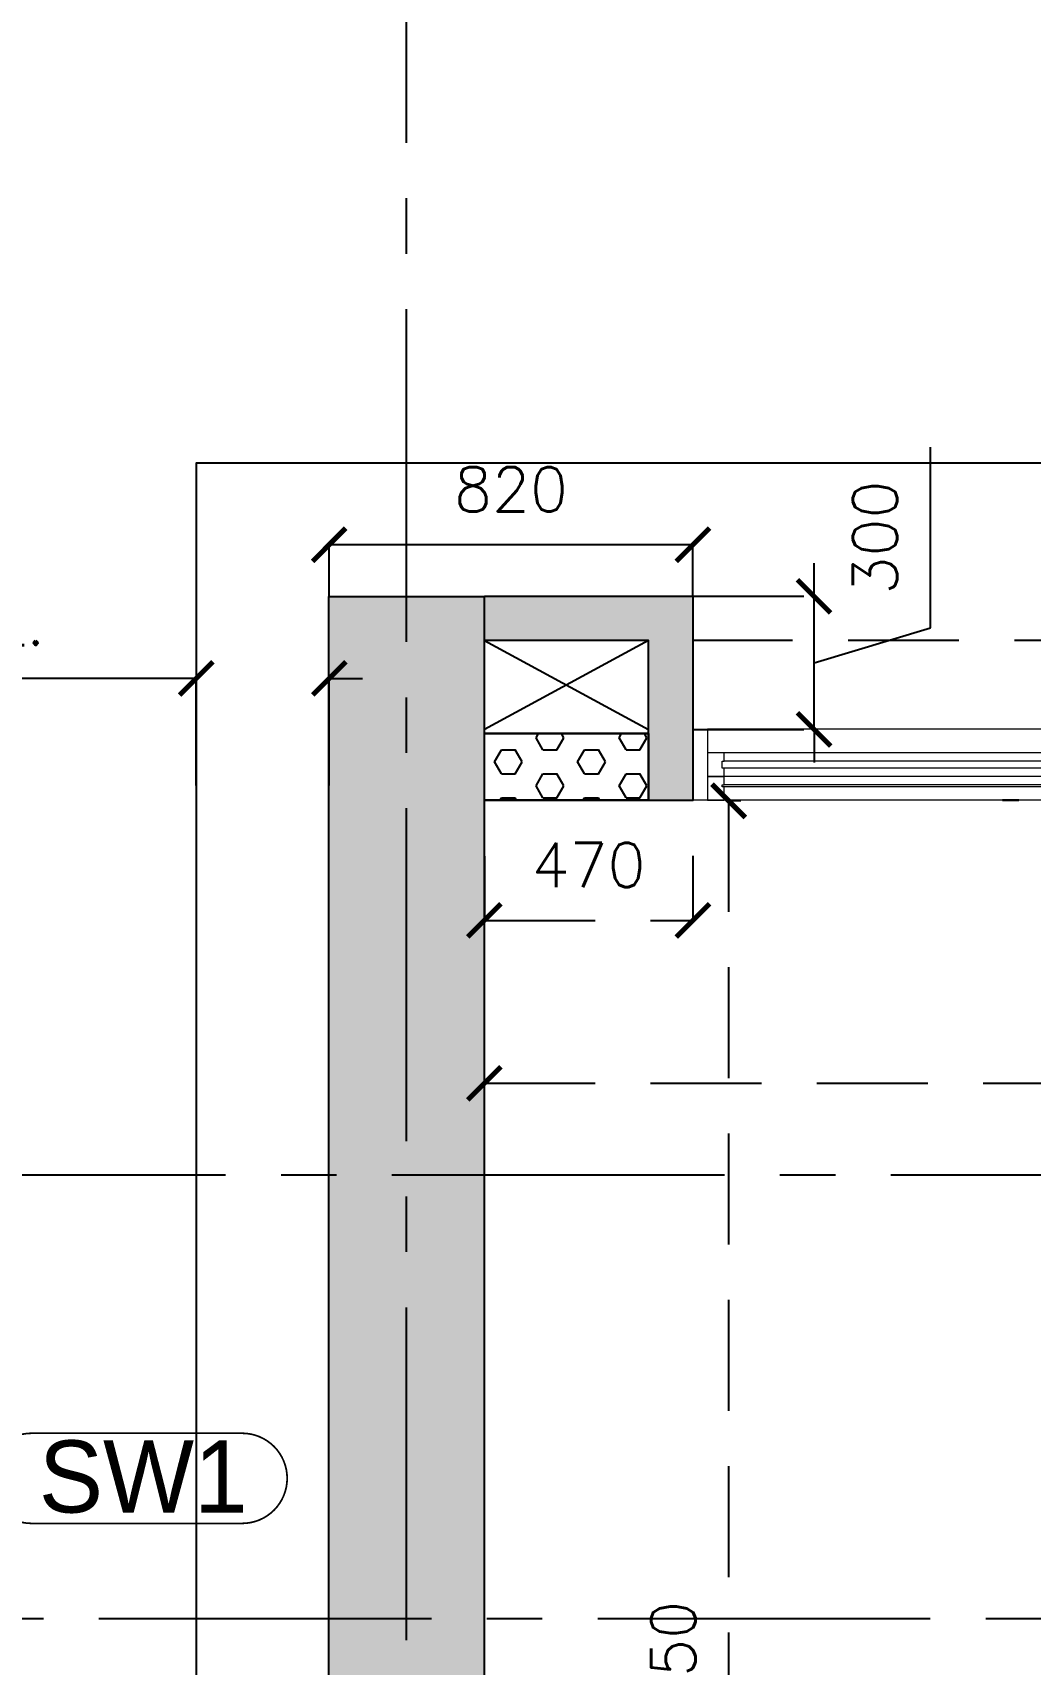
# Model space of a CAD drawing. Header units: millimetres. Extents: x 1124992 to 1258557, y -5767803 to -5695799.
# Drawn here: x 1194724 to 1196974, y -5704297 to -5700619 of the extents above; entities that cross this region are included whole.
import ezdxf

# ---------------------------------------------------------------- set-up
doc = ezdxf.new("R2010")
doc.units = ezdxf.units.MM
doc.header["$LTSCALE"] = 1000
doc.header["$MEASUREMENT"] = 0
for name, pattern in [('$1$AUDIT_D_120904163729-0', [0]), ('$36$HIDDEN', [0.375, 0.25, -0.125]), ('$5$AUDIT_D_120904163729-0', [0]), ('$5$HIDDEN', [0.375, 0.25, -0.125]), ('2BHK-A - BACK$0$AUDIT_D_120904163729-0', [0]), ('AUDIT_D_120904163729-0', [0]), ('T8(T9 IS SIMILAR) - 1st FLOOR ELEVATION$0$AUDIT_D_120904163729-0', [0]), ('T8(T9 IS SIMILAR) - DIMENSION & TEXTING$0$HIDDEN', [0.375, 0.25, -0.125]), ('T8(T9 IS SIMILAR) - TYPICAL FLOOR ELEVATION$0$AUDIT_D_120904163729-0', [0]), ('T8(T9 IS SIMILAR) - TYPICAL FLOOR ELEVATION$0$HIDDEN', [0.375, 0.25, -0.125]), ('T8_REFUGE COLUMNS$0$CENTER2', [1.125, 0.75, -0.125, 0.125, -0.125])]:
    doc.linetypes.add(name, pattern=pattern)
doc.layers.get('0').update_dxf_attribs({"linetype": 'AUDIT_D_120904163729-0'})
for name, color, linetype in [('$0$A-HATCH -160', 251, '$1$AUDIT_D_120904163729-0'), ('$1$A-DIM', 1, '$5$AUDIT_D_120904163729-0'), ('$21$A-DIMENSIONS', 2, '$36$HIDDEN'), ('2BHK-A - BACK$0$A-HATCH -160', 251, '2BHK-A - BACK$0$AUDIT_D_120904163729-0'), ('A_dim', 1, 'Continuous'), ('T8(T9 IS SIMILAR) - 1st FLOOR ELEVATION$0$A-WALL-FEATURES', 110, 'T8(T9 IS SIMILAR) - 1st FLOOR ELEVATION$0$AUDIT_D_120904163729-0'), ('T8(T9 IS SIMILAR) - DIMENSION & TEXTING$0$A-DIMENSIONS', 2, 'T8(T9 IS SIMILAR) - DIMENSION & TEXTING$0$HIDDEN'), ('T8(T9 IS SIMILAR) - TYPICAL FLOOR ELEVATION$0$A-DIM', 1, 'T8(T9 IS SIMILAR) - TYPICAL FLOOR ELEVATION$0$AUDIT_D_120904163729-0'), ('T8(T9 IS SIMILAR) - TYPICAL FLOOR ELEVATION$0$A-WALL HATCH', 252, 'T8(T9 IS SIMILAR) - TYPICAL FLOOR ELEVATION$0$AUDIT_D_120904163729-0'), ('T8(T9 IS SIMILAR) - TYPICAL FLOOR ELEVATION$0$A-WALL-FEATURES', 6, 'T8(T9 IS SIMILAR) - TYPICAL FLOOR ELEVATION$0$AUDIT_D_120904163729-0'), ('T8_REFUGE COLUMNS$0$A-CENTERLINE', 193, 'T8_REFUGE COLUMNS$0$CENTER2'), ('T8_REFUGE COLUMNS$0$A-RCC COLS', 3, 'Continuous'), ('T8_TYPICAL COLUMNS$0$A-RCC COLS', 3, 'Continuous')]:
    doc.layers.add(name, color=color, linetype=linetype)
for name, color, linetype, lineweight in [('2BHK-A - BACK$0$A-WALL- 160', 6, 'Continuous', 30), ('2BHK-A - BACK$0$Window', 4, 'Continuous', 20), ('T8(T9 IS SIMILAR)$0$D&W', 8, 'Continuous', 25), ('T8_REFUGE COLUMNS$0$A-COLUMN NO size reduce', 81, 'Continuous', 25)]:
    doc.layers.add(name, color=color, linetype=linetype, lineweight=lineweight)
doc.layers.add('T8_REFUGE COLUMNS$1$COL-HATCH', color=7, linetype='Continuous', lineweight=25, true_color=0xa3a3a3)
doc.styles.add('$6$Romans 1', font='romans.shx', dxfattribs={"height": 100})
doc.styles.add('T8(T9 IS SIMILAR) - DIMENSION & TEXTING$0$Romans 1', font='romans.shx', dxfattribs={"height": 100})
doc.styles.add('T8(T9 IS SIMILAR) - TYPICAL FLOOR ELEVATION$0$Romans 1', font='romans.shx', dxfattribs={"height": 100})
doc.styles.add('T8_REFUGE COLUMNS$0$STANDARD', font='GOTHIC.TTF')
doc.dimstyles.new('$2$ALPINE S', dxfattribs={"dimscale": 0, "dimtxt": 100, "dimasz": 75, "dimexe": 0, "dimexo": 0, "dimgap": 75, "dimtad": 1, "dimdec": 0, "dimzin": 0, "dimdsep": 46, "dimtxsty": '$6$Romans 1', "dimblk": '$6$_ArchTick', "dimcen": 0.09, "dimclrd": 256, "dimclre": 256, "dimclrt": 7, "dimadec": 0, "dimazin": 0, "dimtfac": 1, "dimtdec": 0, "dimtofl": 0, "dimtmove": 1, "dimatfit": 0, "dimldrblk": '$2$_Open90', "dimfxl": 1, "dimtolj": 1, "dimtzin": 0, "dimarcsym": 0})
doc.dimstyles.new('T8(T9 IS SIMILAR) - DIMENSION & TEXTING$0$ALPINE S', dxfattribs={"dimscale": 0, "dimtxt": 100, "dimasz": 75, "dimexe": 0, "dimexo": 0, "dimgap": 75, "dimtad": 1, "dimdec": 0, "dimzin": 0, "dimdsep": 46, "dimtxsty": 'T8(T9 IS SIMILAR) - DIMENSION & TEXTING$0$Romans 1', "dimblk": 'T8(T9 IS SIMILAR) - DIMENSION & TEXTING$0$_ArchTick', "dimcen": 0.09, "dimclrd": 256, "dimclre": 256, "dimclrt": 7, "dimadec": 0, "dimazin": 0, "dimtfac": 1, "dimtdec": 0, "dimtofl": 0, "dimtmove": 1, "dimatfit": 0, "dimldrblk": 'T8(T9 IS SIMILAR) - DIMENSION & TEXTING$0$_Open90', "dimfxl": 1, "dimtolj": 1, "dimtzin": 0, "dimarcsym": 0})
doc.dimstyles.new('T8(T9 IS SIMILAR) - TYPICAL FLOOR ELEVATION$0$ALPINE S', dxfattribs={"dimscale": 0, "dimtxt": 100, "dimasz": 75, "dimexe": 0, "dimexo": 0, "dimgap": 75, "dimtad": 1, "dimdec": 0, "dimzin": 0, "dimdsep": 46, "dimtxsty": 'T8(T9 IS SIMILAR) - TYPICAL FLOOR ELEVATION$0$Romans 1', "dimblk": 'T8(T9 IS SIMILAR) - TYPICAL FLOOR ELEVATION$0$_ArchTick', "dimcen": 0.09, "dimclrd": 256, "dimclre": 256, "dimclrt": 7, "dimadec": 0, "dimazin": 0, "dimtfac": 1, "dimtdec": 0, "dimtofl": 0, "dimtmove": 1, "dimatfit": 0, "dimldrblk": 'T8(T9 IS SIMILAR) - TYPICAL FLOOR ELEVATION$0$_Open90', "dimfxl": 1, "dimtolj": 1, "dimtzin": 0, "dimarcsym": 0})

# ---------------------------------------------------------------- blocks, each defined once
blk = doc.blocks.new('T8(T9 IS SIMILAR) - DIMENSION & TEXTING$0$_ArchTick')
at = {"color": 0, "linetype": 'ByBlock', "const_width": 0.15}
blk.add_lwpolyline([(-0.5, -0.5), (0.5, 0.5)], dxfattribs=at)
blk = doc.blocks.new('*D490')
at = {"layer": 'T8(T9 IS SIMILAR) - DIMENSION & TEXTING$0$A-DIMENSIONS', "linetype": 'T8(T9 IS SIMILAR) - DIMENSION & TEXTING$0$HIDDEN', "lineweight": -2, "transparency": 16777216}
for p, q in [((1195742.6, -5702475.6), (1195742.6, -5702620.2)), ((1196212.8, -5702474.6), (1196212.8, -5702620.2))]:
    blk.add_line(p, q, dxfattribs=at)
at = {"layer": 'T8(T9 IS SIMILAR) - DIMENSION & TEXTING$0$A-DIMENSIONS', "lineweight": -2, "transparency": 16777216}
blk.add_line((1195742.6, -5702620.2), (1196212.8, -5702620.2), dxfattribs=at)
at = {"layer": 'T8(T9 IS SIMILAR) - DIMENSION & TEXTING$0$A-DIMENSIONS', "linetype": 'ByBlock', "lineweight": -2, "transparency": 16777216, "xscale": 75, "yscale": 75, "zscale": 75, "rotation": 180}
blk.add_blockref('T8(T9 IS SIMILAR) - DIMENSION & TEXTING$0$_ArchTick', (1195742.6, -5702620.2), dxfattribs=at)
at = {"layer": 'T8(T9 IS SIMILAR) - DIMENSION & TEXTING$0$A-DIMENSIONS', "linetype": 'ByBlock', "lineweight": -2, "transparency": 16777216, "xscale": 75, "yscale": 75, "zscale": 75}
blk.add_blockref('T8(T9 IS SIMILAR) - DIMENSION & TEXTING$0$_ArchTick', (1196212.8, -5702620.2), dxfattribs=at)
at = {"layer": 'T8(T9 IS SIMILAR) - DIMENSION & TEXTING$0$A-DIMENSIONS', "color": 7, "linetype": 'ByBlock', "transparency": 16777216, "insert": (1195977.7, -5702495.2), "char_height": 100, "attachment_point": 5, "style": 'T8(T9 IS SIMILAR) - DIMENSION & TEXTING$0$Romans 1'}
blk.add_mtext('\\A1;470', dxfattribs=at)
blk = doc.blocks.new('T8(T9 IS SIMILAR) - DIMENSION & TEXTING$0$_Open90')
at = {"color": 0, "linetype": 'ByBlock', "lineweight": -2}
for p, q in [((-0.5, 0.5), (0, 0)), ((0, 0), (-1, 0)), ((0, 0), (-0.5, -0.5))]:
    blk.add_line(p, q, dxfattribs=at)
blk = doc.blocks.new('*D492')
at = {"layer": 'T8(T9 IS SIMILAR) - DIMENSION & TEXTING$0$A-DIMENSIONS', "linetype": 'T8(T9 IS SIMILAR) - DIMENSION & TEXTING$0$HIDDEN', "lineweight": -2, "transparency": 16777216}
for p, q in [((1195742.6, -5703255.7), (1195742.6, -5702987.5)), ((1199132.6, -5703255.7), (1199132.6, -5702987.5))]:
    blk.add_line(p, q, dxfattribs=at)
at = {"layer": 'T8(T9 IS SIMILAR) - DIMENSION & TEXTING$0$A-DIMENSIONS', "lineweight": -2, "transparency": 16777216}
blk.add_line((1195742.6, -5702987.5), (1199132.6, -5702987.5), dxfattribs=at)
at = {"layer": 'T8(T9 IS SIMILAR) - DIMENSION & TEXTING$0$A-DIMENSIONS', "linetype": 'ByBlock', "lineweight": -2, "transparency": 16777216, "xscale": 75, "yscale": 75, "zscale": 75, "rotation": 180}
blk.add_blockref('T8(T9 IS SIMILAR) - DIMENSION & TEXTING$0$_ArchTick', (1195742.6, -5702987.5), dxfattribs=at)
at = {"layer": 'T8(T9 IS SIMILAR) - DIMENSION & TEXTING$0$A-DIMENSIONS', "linetype": 'ByBlock', "lineweight": -2, "transparency": 16777216, "xscale": 75, "yscale": 75, "zscale": 75}
blk.add_blockref('T8(T9 IS SIMILAR) - DIMENSION & TEXTING$0$_ArchTick', (1199132.6, -5702987.5), dxfattribs=at)
at = {"layer": 'T8(T9 IS SIMILAR) - DIMENSION & TEXTING$0$A-DIMENSIONS', "color": 7, "linetype": 'ByBlock', "transparency": 16777216, "insert": (1197437.6, -5702862.5), "char_height": 100, "attachment_point": 5, "style": 'T8(T9 IS SIMILAR) - DIMENSION & TEXTING$0$Romans 1'}
blk.add_mtext('\\A1;3390', dxfattribs=at)
blk = doc.blocks.new('*D493')
at = {"layer": 'T8(T9 IS SIMILAR) - DIMENSION & TEXTING$0$A-DIMENSIONS', "linetype": 'T8(T9 IS SIMILAR) - DIMENSION & TEXTING$0$HIDDEN', "lineweight": -2, "transparency": 16777216}
for p, q in [((1196320.7, -5702350.7), (1196293.4, -5702350.7)), ((1196392.3, -5706300.9), (1196293.4, -5706300.9))]:
    blk.add_line(p, q, dxfattribs=at)
at = {"layer": 'T8(T9 IS SIMILAR) - DIMENSION & TEXTING$0$A-DIMENSIONS', "lineweight": -2, "transparency": 16777216}
blk.add_line((1196293.4, -5702350.7), (1196293.4, -5706300.9), dxfattribs=at)
at = {"layer": 'T8(T9 IS SIMILAR) - DIMENSION & TEXTING$0$A-DIMENSIONS', "linetype": 'ByBlock', "lineweight": -2, "transparency": 16777216, "xscale": 75, "yscale": 75, "zscale": 75}
for p, rotation in [((1196293.4, -5702350.7), 90), ((1196293.4, -5706300.9), 270)]:
    blk.add_blockref('T8(T9 IS SIMILAR) - DIMENSION & TEXTING$0$_ArchTick', p, dxfattribs=dict(at, rotation=rotation))
at = {"layer": 'T8(T9 IS SIMILAR) - DIMENSION & TEXTING$0$A-DIMENSIONS', "color": 7, "linetype": 'ByBlock', "transparency": 16777216, "insert": (1196168.4, -5704325.8), "char_height": 100, "attachment_point": 5, "rotation": 90, "style": 'T8(T9 IS SIMILAR) - DIMENSION & TEXTING$0$Romans 1'}
blk.add_mtext('\\A1;3950', dxfattribs=at)
blk = doc.blocks.new('T8_REFUGE COLUMNS')
at = {"layer": 'T8_REFUGE COLUMNS$1$COL-HATCH', "linetype": 'ByBlock'}
h = blk.add_hatch(color=256, dxfattribs=at)
h.dxf.hatch_style = 1
h.paths.add_polyline_path([(1195392.1, -5701889.9), (1195742.1, -5701889.9), (1195742.1, -5705049.9), (1195392.1, -5705049.9)])
at = {"layer": 'T8_REFUGE COLUMNS$0$A-CENTERLINE'}
for p, q in [((1195567.1, -5727867.6), (1195567.1, -5698299.6)), ((1214284.1, -5703194.9), (1182156.9, -5703194.9)), ((1218123.2, -5704194.9), (1182156.9, -5704194.9))]:
    blk.add_line(p, q, dxfattribs=at)
at = {"layer": 'T8_REFUGE COLUMNS$0$A-COLUMN NO size reduce', "linetype": 'ByBlock', "const_width": 3.9}
blk.add_lwpolyline([(1194721.6, -5703979.6, -1), (1194721.6, -5703776.4), (1195196.4, -5703776.4, -1), (1195196.4, -5703979.6)], format="xyb", close=True, dxfattribs=at)
at = {"layer": 'T8_REFUGE COLUMNS$0$A-RCC COLS', "linetype": 'ByBlock'}
blk.add_lwpolyline([(1195392.1, -5701889.9), (1195742.1, -5701889.9), (1195742.1, -5705049.9), (1195392.1, -5705049.9)], close=True, dxfattribs=at)
at = {"layer": 'T8_REFUGE COLUMNS$0$A-COLUMN NO size reduce', "linetype": 'ByBlock', "insert": (1194737.9, -5703792.6), "char_height": 162.5, "attachment_point": 1, "style": 'T8_REFUGE COLUMNS$0$STANDARD'}
blk.add_mtext_dynamic_manual_height_columns('SW1', width=444.685, gutter_width=500, heights=[0], dxfattribs=at)
blk = doc.blocks.new('T8_TYPICAL COLUMNS')
at = {"layer": 'T8_TYPICAL COLUMNS$0$A-RCC COLS', "linetype": 'ByBlock'}
blk.add_blockref('T8_REFUGE COLUMNS', (0, 0), dxfattribs=at)
blk = doc.blocks.new('2BHK-A - BACK$0$2100')
at = {"layer": '2BHK-A - BACK$0$Window', "color": 1, "lineweight": 13}
for p, q in [((1150876.5, -5693344.1), (1148842.5, -5693344.1)), ((1149840.7, -5693344.1), (1148880, -5693344.1)), ((1149840.7, -5693397.4), (1148880, -5693397.4)), ((1149840.7, -5693397.4), (1149878.2, -5693397.4)), ((1149878.2, -5693397.4), (1150876.5, -5693397.4)), ((1148842.5, -5693450.8), (1148842.5, -5693450.8)), ((1149840.7, -5693450.8), (1148880, -5693450.8)), ((1150839, -5693450.8), (1149878.2, -5693450.8)), ((1149840.7, -5693504.1), (1148842.5, -5693504.1)), ((1150839, -5693504.1), (1149878.2, -5693504.1))]:
    blk.add_line(p, q, dxfattribs=at)
at = {"layer": '2BHK-A - BACK$0$Window', "color": 5, "lineweight": 13}
for p, q in [((1149840.7, -5693374.4), (1148880, -5693374.4)), ((1149840.7, -5693378.9), (1148880, -5693378.9)), ((1149840.7, -5693416), (1148880, -5693416)), ((1149840.7, -5693432.2), (1148880, -5693432.2)), ((1150839, -5693469.3), (1149878.2, -5693469.3)), ((1150839, -5693485.5), (1149878.2, -5693485.5))]:
    blk.add_line(p, q, dxfattribs=at)
at = {"layer": '2BHK-A - BACK$0$Window', "color": 4, "lineweight": 13}
for points in [[(1148842.5, -5693344.1), (1148809.5, -5693344.1), (1148809.5, -5693504.1), (1148842.5, -5693504.1)], [(1148880, -5693378.9), (1148880, -5693397.4), (1148842.5, -5693397.4), (1148842.5, -5693344.1), (1148880, -5693344.1), (1148880, -5693374.4), (1148875.5, -5693374.4), (1148875.5, -5693378.9)], [(1149840.7, -5693378.9), (1149840.7, -5693397.4), (1149878.2, -5693397.4), (1149878.2, -5693344.1), (1149840.7, -5693344.1), (1149840.7, -5693374.4), (1149845.2, -5693374.4), (1149845.2, -5693378.9)], [(1150909.5, -5693344.1), (1150876.5, -5693344.1), (1150876.5, -5693504.1), (1150909.5, -5693504.1)], [(1148880, -5693432.2), (1148880, -5693450.8), (1148842.5, -5693450.8), (1148842.5, -5693397.4), (1148880, -5693397.4), (1148880, -5693416), (1148875.5, -5693416), (1148875.5, -5693432.2)], [(1149840.7, -5693432.2), (1149840.7, -5693450.8), (1149878.2, -5693450.8), (1149878.2, -5693397.4), (1149840.7, -5693397.4), (1149840.7, -5693416), (1149845.2, -5693416), (1149845.2, -5693432.2)], [(1149878.2, -5693485.5), (1149878.2, -5693504.1), (1149840.7, -5693504.1), (1149840.7, -5693450.8), (1149878.2, -5693450.8), (1149878.2, -5693469.3), (1149873.7, -5693469.3), (1149873.7, -5693485.5)], [(1150839, -5693485.5), (1150839, -5693504.1), (1150876.5, -5693504.1), (1150876.5, -5693450.8), (1150839, -5693450.8), (1150839, -5693469.3), (1150843.5, -5693469.3), (1150843.5, -5693485.5)]]:
    blk.add_lwpolyline(points, close=True, dxfattribs=at)
blk = doc.blocks.new('2BHK-A - BACK')
at = {"layer": '2BHK-A - BACK$0$A-HATCH -160', "linetype": 'ByBlock'}
h = blk.add_hatch(dxfattribs=at)
h.set_pattern_fill('HEX', color=256, scale=250)
h.set_pattern_definition([(9e-15, (-0.22, 0.45), (-1e-29, 54.12658774), [31.25, -62.5]), (120, (-0.22, 0.45), (-46.875, -27.06329387), [31.25, -62.5]), (60, (31.03, 0.45), (-46.875, 27.06329387), [31.25, -62.5])])
h.paths.add_polyline_path([(1195742.4, -5702199.2), (1196112.6, -5702199.2), (1196112.6, -5702349.2), (1195742.4, -5702349.2)])
h.paths.add_polyline_path([(1198412.6, -5702349.2), (1199132.1, -5702349.2), (1199132.1, -5702199.2), (1198412.6, -5702199.2)])
at = {"layer": '2BHK-A - BACK$0$A-WALL- 160', "linetype": 'ByBlock'}
for p, q in [((1195742.4, -5702199.2), (1196112.6, -5702199.2)), ((1196112.6, -5702349.2), (1196112.6, -5702199.2)), ((1195742.4, -5702349.2), (1196112.6, -5702349.2)), ((1196910.6, -5702349.2), (1196948.1, -5702349.2))]:
    blk.add_line(p, q, dxfattribs=at)
at = {"layer": '2BHK-A - BACK$0$A-WALL- 160', "linetype": 'ByBlock', "xscale": -1, "rotation": 180}
blk.add_blockref('2BHK-A - BACK$0$2100', (47403.1, -11395693.4), dxfattribs=at)
blk = doc.blocks.new('T8(T9 IS SIMILAR) - TYPICAL FLOOR ELEVATION$0$_ArchTick')
at = {"color": 0, "linetype": 'ByBlock', "const_width": 0.15}
blk.add_lwpolyline([(-0.5, -0.5), (0.5, 0.5)], dxfattribs=at)
blk = doc.blocks.new('*D695')
at = {"layer": 'T8(T9 IS SIMILAR) - TYPICAL FLOOR ELEVATION$0$A-DIM', "lineweight": -2, "transparency": 16777216}
for p, q in [((1196748.6, -5701960.9), (1196748.6, -5701553.8)), ((1196486.1, -5701889.7), (1196486.1, -5701814.7)), ((1196486.1, -5702189.7), (1196486.1, -5701889.7)), ((1196486.1, -5702039.7), (1196748.6, -5701960.9)), ((1196486.1, -5702189.7), (1196486.1, -5702264.7))]:
    blk.add_line(p, q, dxfattribs=at)
at = {"layer": 'T8(T9 IS SIMILAR) - TYPICAL FLOOR ELEVATION$0$A-DIM', "linetype": 'T8(T9 IS SIMILAR) - TYPICAL FLOOR ELEVATION$0$HIDDEN', "lineweight": -2, "transparency": 16777216}
for p, q in [((1196212.8, -5701889.7), (1196486.1, -5701889.7)), ((1196212.8, -5702189.7), (1196486.1, -5702189.7))]:
    blk.add_line(p, q, dxfattribs=at)
at = {"layer": 'T8(T9 IS SIMILAR) - TYPICAL FLOOR ELEVATION$0$A-DIM', "linetype": 'ByBlock', "lineweight": -2, "transparency": 16777216, "xscale": 75, "yscale": 75, "zscale": 75}
for p, rotation in [((1196486.1, -5701889.7), 270), ((1196486.1, -5702189.7), 90)]:
    blk.add_blockref('T8(T9 IS SIMILAR) - TYPICAL FLOOR ELEVATION$0$_ArchTick', p, dxfattribs=dict(at, rotation=rotation))
at = {"layer": 'T8(T9 IS SIMILAR) - TYPICAL FLOOR ELEVATION$0$A-DIM', "color": 7, "linetype": 'ByBlock', "transparency": 16777216, "insert": (1196623.6, -5701757.4), "char_height": 100, "attachment_point": 5, "rotation": 90, "style": 'T8(T9 IS SIMILAR) - TYPICAL FLOOR ELEVATION$0$Romans 1'}
blk.add_mtext('\\A1;300', dxfattribs=at)
blk = doc.blocks.new('T8(T9 IS SIMILAR) - TYPICAL FLOOR ELEVATION$0$_Open90')
at = {"color": 0, "linetype": 'ByBlock', "lineweight": -2}
for p, q in [((-0.5, 0.5), (0, 0)), ((0, 0), (-1, 0)), ((0, 0), (-0.5, -0.5))]:
    blk.add_line(p, q, dxfattribs=at)
blk = doc.blocks.new('*D696')
at = {"layer": 'T8(T9 IS SIMILAR) - TYPICAL FLOOR ELEVATION$0$A-DIM', "linetype": 'T8(T9 IS SIMILAR) - TYPICAL FLOOR ELEVATION$0$HIDDEN', "lineweight": -2, "transparency": 16777216}
for p, q in [((1195392.6, -5701889.7), (1195392.6, -5701773.5)), ((1196212.8, -5701889.7), (1196212.8, -5701773.5))]:
    blk.add_line(p, q, dxfattribs=at)
at = {"layer": 'T8(T9 IS SIMILAR) - TYPICAL FLOOR ELEVATION$0$A-DIM', "lineweight": -2, "transparency": 16777216}
blk.add_line((1196212.8, -5701773.5), (1195392.6, -5701773.5), dxfattribs=at)
at = {"layer": 'T8(T9 IS SIMILAR) - TYPICAL FLOOR ELEVATION$0$A-DIM', "linetype": 'ByBlock', "lineweight": -2, "transparency": 16777216, "xscale": 75, "yscale": 75, "zscale": 75, "rotation": 180}
blk.add_blockref('T8(T9 IS SIMILAR) - TYPICAL FLOOR ELEVATION$0$_ArchTick', (1195392.6, -5701773.5), dxfattribs=at)
at = {"layer": 'T8(T9 IS SIMILAR) - TYPICAL FLOOR ELEVATION$0$A-DIM', "linetype": 'ByBlock', "lineweight": -2, "transparency": 16777216, "xscale": 75, "yscale": 75, "zscale": 75}
blk.add_blockref('T8(T9 IS SIMILAR) - TYPICAL FLOOR ELEVATION$0$_ArchTick', (1196212.8, -5701773.5), dxfattribs=at)
at = {"layer": 'T8(T9 IS SIMILAR) - TYPICAL FLOOR ELEVATION$0$A-DIM', "color": 7, "linetype": 'ByBlock', "transparency": 16777216, "insert": (1195802.7, -5701648.5), "char_height": 100, "attachment_point": 5, "style": 'T8(T9 IS SIMILAR) - TYPICAL FLOOR ELEVATION$0$Romans 1'}
blk.add_mtext('\\A1;820', dxfattribs=at)
blk = doc.blocks.new('T8(T9 IS SIMILAR) - 1st FLOOR ELEVATION')
at = {"layer": 'T8(T9 IS SIMILAR) - 1st FLOOR ELEVATION$0$A-WALL-FEATURES', "color": 5, "linetype": 'T8(T9 IS SIMILAR) - 1st FLOOR ELEVATION$0$AUDIT_D_120904163729-0', "ltscale": 0.5}
blk.add_lwpolyline([(1199140.6, -5701589.7), (1195092.6, -5701589.7), (1195092.6, -5706800.3), (1196392.3, -5706800.3)], dxfattribs=at)
blk = doc.blocks.new('$6$_ArchTick')
at = {"color": 0, "linetype": 'ByBlock', "const_width": 0.15}
blk.add_lwpolyline([(-0.5, -0.5), (0.5, 0.5)], dxfattribs=at)
blk = doc.blocks.new('*D80')
at = {"layer": '$1$A-DIM', "lineweight": -2, "transparency": 16777216}
for p, q in [((10260.9, 16725.1), (8203.8, 16725.1)), ((10561, 16725.1), (10636, 16725.1))]:
    blk.add_line(p, q, dxfattribs=at)
at = {"layer": '$1$A-DIM', "linetype": '$5$HIDDEN', "lineweight": -2, "transparency": 16777216}
for p, q in [((10260.9, 16483.9), (10260.9, 16725.1)), ((10561, 16483.9), (10561, 16725.1))]:
    blk.add_line(p, q, dxfattribs=at)
at = {"layer": '$1$A-DIM', "linetype": 'ByBlock', "lineweight": -2, "transparency": 16777216, "xscale": 75, "yscale": 75, "zscale": 75}
blk.add_blockref('$6$_ArchTick', (10260.9, 16725.1), dxfattribs=at)
at = {"layer": '$1$A-DIM', "linetype": 'ByBlock', "lineweight": -2, "transparency": 16777216, "xscale": 75, "yscale": 75, "zscale": 75, "rotation": 180}
blk.add_blockref('$6$_ArchTick', (10561, 16725.1), dxfattribs=at)
at = {"layer": '$1$A-DIM', "color": 7, "linetype": 'ByBlock', "transparency": 16777216, "insert": (9157.3, 16850.1), "char_height": 100, "attachment_point": 5, "style": '$6$Romans 1'}
blk.add_mtext('\\A1;300 PROJ. AT 2ND FL.', dxfattribs=at)
blk = doc.blocks.new('$2$_Open90')
at = {"color": 0, "linetype": 'ByBlock', "lineweight": -2}
for p, q in [((-0.5, 0.5), (0, 0)), ((0, 0), (-1, 0)), ((0, 0), (-0.5, -0.5))]:
    blk.add_line(p, q, dxfattribs=at)
blk = doc.blocks.new('T8(T9 IS SIMILAR) - DIMENSION & TEXTING')
at = {"layer": 'T8(T9 IS SIMILAR) - DIMENSION & TEXTING$0$A-DIMENSIONS', "linetype": 'ByBlock'}
dim = blk.add_linear_dim(base=(1196293.4, -5706300.9), p1=(1196320.7, -5702350.7), p2=(1196392.3, -5706300.9, -0.7), angle=270, dimstyle='T8(T9 IS SIMILAR) - DIMENSION & TEXTING$0$ALPINE S', override={"dimscale": 1, "dimfxl": 5, "dimarcsym": 1}, dxfattribs=at)
dim.commit()
dim.dimension.update_dxf_attribs({"geometry": '*D493', "text_midpoint": (1196168.4, -5704325.8)})
for base, p1, p2, picture, middle in [((1196212.8, -5702620.2), (1195742.6, -5702475.6), (1196212.8, -5702474.6), '*D490', (1195977.7, -5702495.2)), ((1199132.6, -5702987.5), (1195742.6, -5703255.7), (1199132.6, -5703255.7, -2.3), '*D492', (1197437.6, -5702862.5))]:
    dim = blk.add_linear_dim(base=base, p1=p1, p2=p2, dimstyle='T8(T9 IS SIMILAR) - DIMENSION & TEXTING$0$ALPINE S', override={"dimscale": 1, "dimfxl": 5, "dimarcsym": 1}, dxfattribs=at)
    dim.commit()
    dim.dimension.update_dxf_attribs({"geometry": picture, "text_midpoint": middle})
blk = doc.blocks.new('T8(T9 IS SIMILAR) - TYPICAL FLOOR ELEVATION')
at = {"layer": 'T8(T9 IS SIMILAR) - TYPICAL FLOOR ELEVATION$0$A-WALL HATCH', "linetype": 'ByBlock'}
h = blk.add_hatch(dxfattribs=at)
h.set_pattern_fill('ZIGZAG', color=256, scale=250)
h.set_pattern_definition([(0, (0, 0), (31.25, 31.25), [31.25, -31.25]), (90, (31.25, 0), (-31.25, 31.25), [31.25, -31.25])])
h.paths.add_polyline_path([(1186332.7, -5719983.5), (1186332.7, -5719683.5), (1186432.7, -5719683.5), (1186432.7, -5719883.5), (1186982.7, -5719883.5), (1186982.7, -5719523.5), (1187082.7, -5719523.5), (1187082.7, -5719983.5)])
h.paths.add_polyline_path([(1190232.7, -5719983.5), (1190232.7, -5719683.5), (1190132.7, -5719683.5), (1190132.7, -5719883.5), (1189582.7, -5719883.5), (1189582.7, -5719523.5), (1189482.7, -5719523.5), (1189482.7, -5719983.5)])
h.paths.add_polyline_path([(1190857.7, -5717933.5), (1190857.7, -5717733.5), (1190757.7, -5717733.5), (1190757.7, -5717933.5)])
h.paths.add_polyline_path([(1193357.7, -5717733.5), (1193357.7, -5717933.5), (1193257.7, -5717933.5), (1193257.7, -5717733.5)])
h.paths.add_polyline_path([(1196632.8, -5709938.8), (1196632.8, -5709738.8), (1196532.8, -5709738.8), (1196532.8, -5709938.8)])
h.paths.add_polyline_path([(1194132, -5709738.8), (1194132, -5709938.8), (1194032, -5709938.8), (1194032, -5709738.8)])
h.paths.add_polyline_path([(1195742.7, -5701889.7), (1196212.8, -5701889.7), (1196212.8, -5702349.7), (1196112.8, -5702349.7), (1196112.8, -5701989.7), (1195742.7, -5701989.7)])
h.paths.add_polyline_path([(1198312.8, -5702349.7), (1198312.8, -5701889.7), (1199132.6, -5701889.7), (1199132.6, -5701989.7), (1198412.8, -5701989.7), (1198412.8, -5702349.7)])
h.paths.add_polyline_path([(1199662.5, -5701090.3), (1199662.5, -5700890.3), (1199762.5, -5700890.3), (1199762.5, -5701090.3)])
h.paths.add_polyline_path([(1201862.6, -5700890.3), (1201862.6, -5701090.3), (1201962.6, -5701090.3), (1201962.6, -5700890.3)])
h.paths.add_polyline_path([(1210681.9, -5700890.3), (1210681.9, -5701090.3), (1210581.9, -5701090.3), (1210581.9, -5700890.3)])
h.paths.add_polyline_path([(1212882, -5701090.3), (1212882, -5700890.3), (1212782, -5700890.3), (1212782, -5701090.3)])
h.paths.add_polyline_path([(1214231.8, -5702349.7), (1214231.8, -5701889.7), (1213412.3, -5701889.7), (1213412.3, -5701989.7), (1214131.8, -5701989.7), (1214131.8, -5702349.7)])
h.paths.add_polyline_path([(1216801.9, -5701889.7), (1216331.8, -5701889.7), (1216331.8, -5702349.7), (1216431.8, -5702349.7), (1216431.8, -5701989.7), (1216801.9, -5701989.7)])
h.paths.add_polyline_path([(1215911.7, -5709938.8), (1215911.7, -5709738.8), (1216011.7, -5709738.8), (1216011.7, -5709938.8)])
h.paths.add_polyline_path([(1218412.5, -5709738.8), (1218412.5, -5709938.8), (1218512.5, -5709938.8), (1218512.5, -5709738.8)])
h.paths.add_polyline_path([(1221686.9, -5717933.5), (1221686.9, -5717733.5), (1221786.9, -5717733.5), (1221786.9, -5717933.5)])
h.paths.add_polyline_path([(1219186.9, -5717733.5), (1219186.9, -5717933.5), (1219286.9, -5717933.5), (1219286.9, -5717733.5)])
h.paths.add_polyline_path([(1222311.8, -5719983.5), (1222311.8, -5719683.5), (1222411.8, -5719683.5), (1222411.8, -5719883.5), (1222961.8, -5719883.5), (1222961.8, -5719523.5), (1223061.8, -5719523.5), (1223061.8, -5719983.5)])
h.paths.add_polyline_path([(1226211.8, -5719983.5), (1226211.8, -5719683.5), (1226111.8, -5719683.5), (1226111.8, -5719883.5), (1225561.8, -5719883.5), (1225561.8, -5719523.5), (1225461.8, -5719523.5), (1225461.8, -5719983.5)])
h.paths.add_polyline_path([(1217001.9, -5727584.6), (1216901.9, -5727584.6), (1216901.9, -5727784.6), (1216356.8, -5727784.6), (1216356.8, -5727424.6), (1216256.8, -5727424.6), (1216256.8, -5727884.6), (1217001.9, -5727884.6)])
h.paths.add_polyline_path([(1214156.8, -5727424.6), (1214056.8, -5727424.6), (1214056.8, -5727784.6), (1213412.3, -5727784.6), (1213412.3, -5727884.6), (1214156.8, -5727884.6)])
h.paths.add_polyline_path([(1210681.9, -5728884), (1210681.9, -5728684), (1210581.9, -5728684), (1210581.9, -5728884)])
h.paths.add_polyline_path([(1212882, -5728684), (1212882, -5728884), (1212782, -5728884), (1212782, -5728684)])
h.paths.add_polyline_path([(1201862.6, -5728884), (1201862.6, -5728684), (1201962.6, -5728684), (1201962.6, -5728884)])
h.paths.add_polyline_path([(1199662.5, -5728684), (1199662.5, -5728884), (1199762.5, -5728884), (1199762.5, -5728684)])
h.paths.add_polyline_path([(1198387.7, -5727424.6), (1198487.7, -5727424.6), (1198487.7, -5727784.6), (1199132.3, -5727784.6), (1199132.3, -5727884.6), (1198387.7, -5727884.6)])
h.paths.add_polyline_path([(1195542.6, -5727584.6), (1195642.6, -5727584.6), (1195642.6, -5727784.6), (1196187.7, -5727784.6), (1196187.7, -5727424.6), (1196287.7, -5727424.6), (1196287.7, -5727884.6), (1195542.6, -5727884.6)])
at = {"layer": 'T8(T9 IS SIMILAR) - TYPICAL FLOOR ELEVATION$0$A-WALL-FEATURES', "color": 8, "linetype": 'ByBlock'}
for p, q in [((1196112.8, -5701989.7), (1195742.6, -5702189.7)), ((1195742.7, -5701989.7), (1196112.8, -5702189.7))]:
    blk.add_line(p, q, dxfattribs=at)
at = {"layer": 'T8(T9 IS SIMILAR) - TYPICAL FLOOR ELEVATION$0$A-WALL-FEATURES', "color": 8, "linetype": 'T8(T9 IS SIMILAR) - TYPICAL FLOOR ELEVATION$0$HIDDEN'}
blk.add_line((1198312.8, -5701989.7), (1196212.8, -5701989.7), dxfattribs=at)
at = {"layer": 'T8(T9 IS SIMILAR) - TYPICAL FLOOR ELEVATION$0$A-WALL-FEATURES', "linetype": 'ByBlock'}
blk.add_lwpolyline([(1195742.7, -5701889.7), (1196212.8, -5701889.7), (1196212.8, -5702349.7), (1196112.8, -5702349.7), (1196112.8, -5701989.7), (1195742.7, -5701989.7)], close=True, dxfattribs=at)
at = {"layer": 'T8(T9 IS SIMILAR) - TYPICAL FLOOR ELEVATION$0$A-DIM', "linetype": 'ByBlock'}
dim = blk.add_linear_dim(base=(1196486.1, -5701889.7), p1=(1196212.8, -5702189.7), p2=(1196212.8, -5701889.7), angle=90, dimstyle='T8(T9 IS SIMILAR) - TYPICAL FLOOR ELEVATION$0$ALPINE S', override={"dimscale": 1, "dimfxl": 5, "dimarcsym": 1}, dxfattribs=at)
dim.commit()
dim.dimension.update_dxf_attribs({"geometry": '*D695', "text_midpoint": (1196623.6, -5701885.9)})
dim = blk.add_linear_dim(base=(1195392.6, -5701773.5), p1=(1196212.8, -5701889.7), p2=(1195392.6, -5701889.7), dimstyle='T8(T9 IS SIMILAR) - TYPICAL FLOOR ELEVATION$0$ALPINE S', override={"dimscale": 1, "dimfxl": 5, "dimarcsym": 1}, dxfattribs=at)
dim.commit()
dim.dimension.update_dxf_attribs({"geometry": '*D696', "text_midpoint": (1195802.7, -5701648.5)})
blk = doc.blocks.new('T8(T9 IS SIMILAR)')
at = {"layer": 'T8(T9 IS SIMILAR)$0$D&W', "linetype": 'ByBlock'}
blk.add_blockref('2BHK-A - BACK', (0, 0), dxfattribs=at)
blk.add_blockref('T8(T9 IS SIMILAR) - TYPICAL FLOOR ELEVATION', (0, 0), dxfattribs=at)
blk.add_blockref('T8_TYPICAL COLUMNS', (0, 0), dxfattribs=at)
blk = doc.blocks.new('2ndflproj')
at = {"layer": '$1$A-DIM', "linetype": 'ByBlock'}
dim = blk.add_linear_dim(base=(10260.9, 16725.1, -0.6), p1=(10561, 16483.9, -0.6), p2=(10260.9, 16483.9), angle=180, text='<> PROJ. AT 2ND FL.', dimstyle='$2$ALPINE S', override={"dimscale": 1, "dimtmove": 0, "dimfxl": 5, "dimarcsym": 1}, dxfattribs=at)
dim.commit()
dim.dimension.update_dxf_attribs({"geometry": '*D80', "text_midpoint": (9157.3, 16850.1, -0.6)})

msp = doc.modelspace()

# ---------------------------------------------------------------- block references
at = {"layer": '$21$A-DIMENSIONS', "linetype": 'ByBlock'}
msp.add_blockref('T8(T9 IS SIMILAR)', (0, 0), dxfattribs=at)

# ---------------------------------------------------------------- next in the draw order: block references
at = {"layer": '$0$A-HATCH -160', "linetype": 'ByBlock'}
msp.add_blockref('T8(T9 IS SIMILAR) - DIMENSION & TEXTING', (0, 0), dxfattribs=at)

# ---------------------------------------------------------------- next in the draw order: block references
at = {"linetype": 'ByBlock'}
msp.add_blockref('2ndflproj', (1184832.069, -5718799.863), dxfattribs=at)
at = {"layer": 'A_dim', "linetype": 'ByBlock'}
msp.add_blockref('T8(T9 IS SIMILAR) - 1st FLOOR ELEVATION', (0, 0), dxfattribs=at)

doc.saveas('drawing.dxf')
